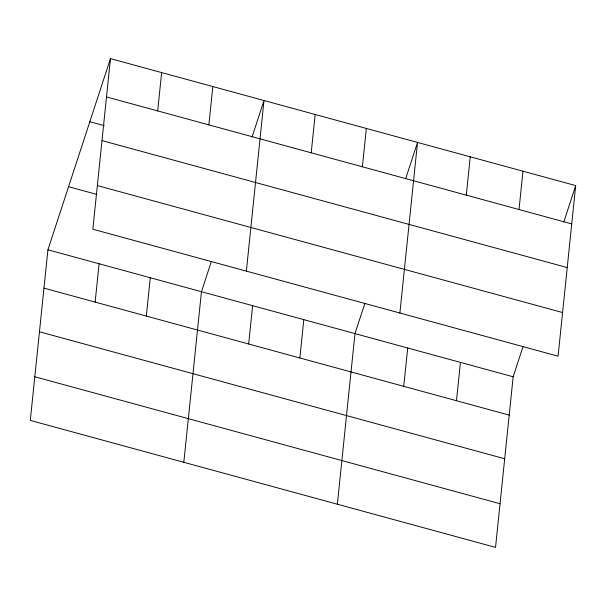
<?xml version="1.0" encoding="UTF-8"?>
<svg xmlns="http://www.w3.org/2000/svg" width="606" height="606" viewBox="0 0 606 606"><rect width="100%" height="100%" fill="white"/><g stroke="black" fill="none" stroke-linecap="round" stroke-linejoin="round"><path stroke-width="0.91" d="M110.466 58.615L92.839 229.22L558.073 356.199L575.7 185.595L110.466 58.615L47.927 249.801L30.3 420.405L495.534 547.385L513.161 376.78L523.046 346.564M95.142 302.099L99.104 263.769M157.681 110.913L161.643 72.584M146.319 316.067L150.28 277.737M208.858 124.881L212.82 86.552M183.823 462.31L201.457 291.706L211.342 261.489M246.362 271.124L263.996 100.52L252.081 136.948M248.672 344.003L252.634 305.674M311.211 152.818L315.173 114.489M299.849 357.964L303.811 319.642M362.388 166.786L366.35 128.457M337.353 504.215L354.98 333.603L364.865 303.394M399.892 313.029L417.519 142.425L405.603 178.853M403.748 386.325L407.709 347.995M466.287 195.14L470.248 156.81M456.477 400.717L460.431 362.388M519.016 209.532L522.97 171.203M563.785 222.023L575.7 185.595M106.512 96.945L571.738 223.925M89.832 121.708L104.194 125.631M101.997 140.6L567.231 267.572M97.354 185.572L562.58 312.544M68.569 186.709L96.399 194.306M47.927 249.801L513.161 376.78M43.973 288.13L509.199 415.11M39.458 331.785L504.692 458.757M34.807 376.758L500.041 503.73"/></g></svg>
